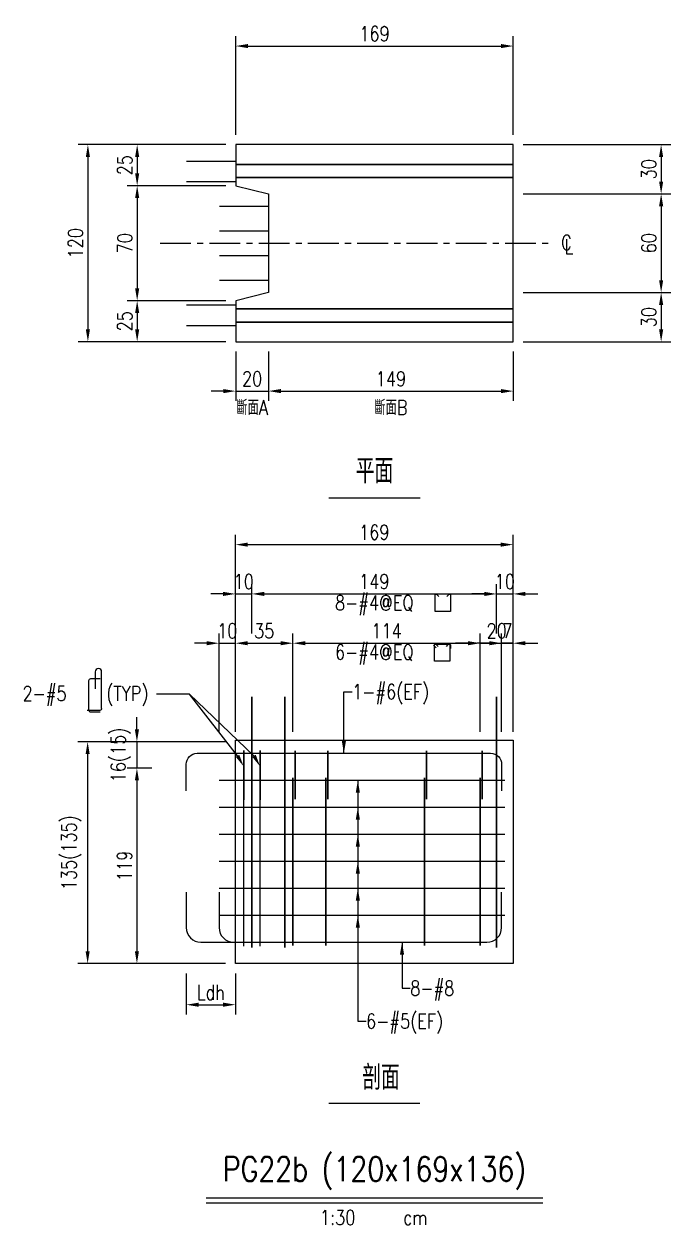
# Model space of a CAD drawing. Extents: x -4754 to 10419, y -19960 to 3841.
# Drawn here: x 647 to 1041, y 2683 to 3414 of the extents above; entities that cross this region are included whole.
import ezdxf
from ezdxf.enums import TextEntityAlignment as Align

# ---------------------------------------------------------------- set-up
doc = ezdxf.new("R2010")
doc.units = 0
doc.header["$LTSCALE"] = 3
doc.linetypes.add('CENTER', pattern=[2, 1.25, -0.25, 0.25, -0.25])
doc.layers.get('0').update_dxf_attribs({"linetype": 'CONTINUOUS'})
doc.layers.add('HB_0', color=7, linetype='CONTINUOUS', transparency=0.5)
for name, color, linetype in [('HB_DIM', 1, 'CONTINUOUS'), ('HB_TXT_CTEXT', 2, 'CONTINUOUS'), ('鋼筋', 3, 'CONTINUOUS')]:
    doc.layers.add(name, color=color, linetype=linetype)
doc.styles.get("Standard").update_dxf_attribs({"font": 'ROMANS.shx', "width": 0.8, "bigfont": 'LCHINA.shx'})
doc.dimstyles.new('30', dxfattribs={"dimscale": 3, "dimtxt": 3, "dimasz": 2.5, "dimexe": 2, "dimexo": 2, "dimgap": 1, "dimtad": 1, "dimdsep": 46, "dimtxsty": 'Standard', "dimcen": 0, "dimclrd": 256, "dimclre": 256, "dimclrt": 2, "dimadec": 0, "dimazin": 0, "dimtfac": 1, "dimtix": 1, "dimtmove": 2, "dimatfit": 3, "dimfxl": 1, "dimtolj": 1, "dimtzin": 0, "dimarcsym": 0})

# ---------------------------------------------------------------- blocks, each defined once
blk = doc.blocks.new('beam_Topview')
at = {"layer": 'HB_TXT_CTEXT', "color": 4, "linetype": 'Continuous'}
blk.add_line((-27.76, 0), (27.76, 0), dxfattribs=at)
at = {"layer": 'HB_TXT_CTEXT', "color": 4, "linetype": 'Continuous', "width": 0.8}
blk.add_text('平面', height=15, rotation=360, dxfattribs=at).set_placement((0, 16.5), align=Align.MIDDLE)
blk = doc.blocks.new('beam_title')
at = {"layer": 'HB_TXT_CTEXT', "color": 3, "linetype": 'Continuous'}
blk.add_line((-102.52, 3), (102.52, 3), dxfattribs=at)
at = {"layer": 'HB_TXT_CTEXT', "color": 1, "linetype": 'Continuous'}
blk.add_line((-102.52, 0), (102.52, 0), dxfattribs=at)
at = {"color": 3, "linetype": 'Continuous', "width": 0.8}
blk.add_attdef('A', text='', height=15, dxfattribs=at).set_placement((0, 19.49), align=Align.MIDDLE)
at = {"color": 2, "linetype": 'Continuous', "width": 0.8}
for tag, p in [('1:30', (-22.44, -9)), ('CM', (24.84, -9))]:
    blk.add_attdef(tag, text='', height=9, dxfattribs=at).set_placement(p, align=Align.MIDDLE)
blk = doc.blocks.new('*D79')
at = {"layer": 'HB_DIM', "linetype": 'Continuous', "lineweight": -2}
for p, q in [((776.22, 3346.95), (776.22, 3406.95)), ((945.22, 3346.95), (945.22, 3406.95)), ((783.72, 3400.95), (937.72, 3400.95))]:
    blk.add_line(p, q, dxfattribs=at)
at = {"layer": 'HB_DIM'}
for points in [[(783.72, 3402.2), (783.72, 3399.7), (776.22, 3400.95)], [(937.72, 3399.7), (937.72, 3402.2), (945.22, 3400.95)]]:
    blk.add_solid(points, dxfattribs=at)
at = {"layer": 'HB_DIM', "color": 2, "linetype": 'Continuous', "insert": (860.72, 3408.45), "char_height": 9, "attachment_point": 5, "rotation": 0}
blk.add_mtext('\\A1;169', dxfattribs=at)
blk = doc.blocks.new('*D80')
at = {"layer": 'HB_DIM', "linetype": 'Continuous', "lineweight": -2}
for p, q in [((776.22, 3214.95), (776.22, 3184.95)), ((796.22, 3214.95), (796.22, 3184.95)), ((768.72, 3190.95), (761.22, 3190.95)), ((776.22, 3190.95), (796.22, 3190.95)), ((803.72, 3190.95), (811.22, 3190.95))]:
    blk.add_line(p, q, dxfattribs=at)
at = {"layer": 'HB_DIM'}
for points in [[(768.72, 3189.7), (768.72, 3192.2), (776.22, 3190.95)], [(803.72, 3192.2), (803.72, 3189.7), (796.22, 3190.95)]]:
    blk.add_solid(points, dxfattribs=at)
at = {"layer": 'HB_DIM', "color": 2, "linetype": 'Continuous', "insert": (786.22, 3198.45), "char_height": 9, "attachment_point": 5, "rotation": 0}
blk.add_mtext('\\A1;20', dxfattribs=at)
blk = doc.blocks.new('*D81')
at = {"layer": 'HB_DIM', "linetype": 'Continuous', "lineweight": -2}
for p, q in [((796.22, 3214.95), (796.22, 3184.95)), ((945.22, 3214.95), (945.22, 3184.95)), ((803.72, 3190.95), (937.72, 3190.95))]:
    blk.add_line(p, q, dxfattribs=at)
at = {"layer": 'HB_DIM'}
for points in [[(803.72, 3192.2), (803.72, 3189.7), (796.22, 3190.95)], [(937.72, 3189.7), (937.72, 3192.2), (945.22, 3190.95)]]:
    blk.add_solid(points, dxfattribs=at)
at = {"layer": 'HB_DIM', "color": 2, "linetype": 'Continuous', "insert": (870.72, 3198.45), "char_height": 9, "attachment_point": 5, "rotation": 0}
blk.add_mtext('\\A1;149', dxfattribs=at)
blk = doc.blocks.new('*D82')
at = {"layer": 'HB_DIM', "linetype": 'Continuous', "lineweight": -2}
for p, q in [((770.22, 3340.95), (680.22, 3340.95)), ((686.22, 3333.45), (686.22, 3228.45)), ((770.22, 3220.95), (680.22, 3220.95))]:
    blk.add_line(p, q, dxfattribs=at)
at = {"layer": 'HB_DIM'}
for points in [[(687.47, 3333.45), (684.97, 3333.45), (686.22, 3340.95)], [(684.97, 3228.45), (687.47, 3228.45), (686.22, 3220.95)]]:
    blk.add_solid(points, dxfattribs=at)
at = {"layer": 'HB_DIM', "color": 2, "linetype": 'Continuous', "insert": (678.72, 3280.95), "char_height": 9, "attachment_point": 5, "rotation": 90}
blk.add_mtext('\\A1;120', dxfattribs=at)
blk = doc.blocks.new('*D83')
at = {"layer": 'HB_DIM', "linetype": 'Continuous', "lineweight": -2}
for p, q in [((770.22, 3340.95), (710.22, 3340.95)), ((716.22, 3333.45), (716.22, 3323.45)), ((770.22, 3315.95), (710.22, 3315.95))]:
    blk.add_line(p, q, dxfattribs=at)
at = {"layer": 'HB_DIM'}
for points in [[(717.47, 3333.45), (714.97, 3333.45), (716.22, 3340.95)], [(714.97, 3323.45), (717.47, 3323.45), (716.22, 3315.95)]]:
    blk.add_solid(points, dxfattribs=at)
at = {"layer": 'HB_DIM', "color": 2, "linetype": 'Continuous', "insert": (708.72, 3328.45), "char_height": 9, "attachment_point": 5, "rotation": 90}
blk.add_mtext('\\A1;25', dxfattribs=at)
blk = doc.blocks.new('*D84')
at = {"layer": 'HB_DIM', "linetype": 'Continuous', "lineweight": -2}
for p, q in [((770.22, 3315.95), (710.22, 3315.95)), ((716.22, 3308.45), (716.22, 3253.45)), ((770.22, 3245.95), (710.22, 3245.95))]:
    blk.add_line(p, q, dxfattribs=at)
at = {"layer": 'HB_DIM'}
for points in [[(717.47, 3308.45), (714.97, 3308.45), (716.22, 3315.95)], [(714.97, 3253.45), (717.47, 3253.45), (716.22, 3245.95)]]:
    blk.add_solid(points, dxfattribs=at)
at = {"layer": 'HB_DIM', "color": 2, "linetype": 'Continuous', "insert": (708.72, 3280.95), "char_height": 9, "attachment_point": 5, "rotation": 90}
blk.add_mtext('\\A1;70', dxfattribs=at)
blk = doc.blocks.new('*D85')
at = {"layer": 'HB_DIM', "linetype": 'Continuous', "lineweight": -2}
for p, q in [((770.22, 3245.95), (710.22, 3245.95)), ((716.22, 3238.45), (716.22, 3228.45)), ((770.22, 3220.95), (710.22, 3220.95))]:
    blk.add_line(p, q, dxfattribs=at)
at = {"layer": 'HB_DIM'}
for points in [[(717.47, 3238.45), (714.97, 3238.45), (716.22, 3245.95)], [(714.97, 3228.45), (717.47, 3228.45), (716.22, 3220.95)]]:
    blk.add_solid(points, dxfattribs=at)
at = {"layer": 'HB_DIM', "color": 2, "linetype": 'Continuous', "insert": (708.72, 3233.45), "char_height": 9, "attachment_point": 5, "rotation": 90}
blk.add_mtext('\\A1;25', dxfattribs=at)
blk = doc.blocks.new('*D86')
at = {"layer": 'HB_DIM', "linetype": 'Continuous', "lineweight": -2}
for p, q in [((951.22, 3340.95), (1041.22, 3340.95)), ((1035.22, 3333.45), (1035.22, 3318.45)), ((951.22, 3310.95), (1041.22, 3310.95))]:
    blk.add_line(p, q, dxfattribs=at)
at = {"layer": 'HB_DIM'}
for points in [[(1036.47, 3333.45), (1033.97, 3333.45), (1035.22, 3340.95)], [(1033.97, 3318.45), (1036.47, 3318.45), (1035.22, 3310.95)]]:
    blk.add_solid(points, dxfattribs=at)
at = {"layer": 'HB_DIM', "color": 2, "linetype": 'Continuous', "insert": (1027.72, 3325.95), "char_height": 9, "attachment_point": 5, "rotation": 90}
blk.add_mtext('\\A1;30', dxfattribs=at)
blk = doc.blocks.new('*D87')
at = {"layer": 'HB_DIM', "linetype": 'Continuous', "lineweight": -2}
for p, q in [((951.22, 3310.95), (1041.22, 3310.95)), ((1035.22, 3303.45), (1035.22, 3258.45)), ((951.22, 3250.95), (1041.22, 3250.95))]:
    blk.add_line(p, q, dxfattribs=at)
at = {"layer": 'HB_DIM'}
for points in [[(1036.47, 3303.45), (1033.97, 3303.45), (1035.22, 3310.95)], [(1033.97, 3258.45), (1036.47, 3258.45), (1035.22, 3250.95)]]:
    blk.add_solid(points, dxfattribs=at)
at = {"layer": 'HB_DIM', "color": 2, "linetype": 'Continuous', "insert": (1027.72, 3280.95), "char_height": 9, "attachment_point": 5, "rotation": 90}
blk.add_mtext('\\A1;60', dxfattribs=at)
blk = doc.blocks.new('*D88')
at = {"layer": 'HB_DIM', "linetype": 'Continuous', "lineweight": -2}
for p, q in [((951.22, 3250.95), (1041.22, 3250.95)), ((1035.22, 3243.45), (1035.22, 3228.45)), ((951.22, 3220.95), (1041.22, 3220.95))]:
    blk.add_line(p, q, dxfattribs=at)
at = {"layer": 'HB_DIM'}
for points in [[(1036.47, 3243.45), (1033.97, 3243.45), (1035.22, 3250.95)], [(1033.97, 3228.45), (1036.47, 3228.45), (1035.22, 3220.95)]]:
    blk.add_solid(points, dxfattribs=at)
at = {"layer": 'HB_DIM', "color": 2, "linetype": 'Continuous', "insert": (1027.72, 3235.95), "char_height": 9, "attachment_point": 5, "rotation": 90}
blk.add_mtext('\\A1;30', dxfattribs=at)
blk = doc.blocks.new('cl')
at = {"layer": 'HB_TXT_CTEXT', "linetype": 'Continuous', "width": 0.8}
for s, p in [('C', (-0.18, 0.11)), ('L', (0.23, -0.56))]:
    blk.add_text(s, height=2.5, dxfattribs=at).set_placement(p, align=Align.MIDDLE)
blk = doc.blocks.new('beam_SectionSide')
at = {"layer": 'HB_TXT_CTEXT', "color": 4, "linetype": 'Continuous'}
blk.add_line((-27.76, 0), (27.76, 0), dxfattribs=at)
at = {"layer": 'HB_TXT_CTEXT', "color": 4, "linetype": 'Continuous', "width": 0.8}
blk.add_text(' 剖面', height=15, rotation=360, dxfattribs=at).set_placement((0, 16.5), align=Align.MIDDLE)
blk = doc.blocks.new('rebar_arrowD')
at = {"color": 1, "linetype": 'Continuous'}
blk.add_solid([(-1.25, -7.5), (0, 0), (1.25, -7.5)], dxfattribs=at)
blk = doc.blocks.new('*D293')
at = {"layer": 'HB_DIM', "linetype": 'Continuous', "lineweight": -2}
for p, q in [((746.14, 2836.51), (746.14, 2811.51)), ((776.07, 2836.51), (776.07, 2811.51)), ((753.64, 2817.51), (768.57, 2817.51))]:
    blk.add_line(p, q, dxfattribs=at)
at = {"layer": 'HB_DIM'}
for points in [[(753.64, 2818.76), (753.64, 2816.26), (746.14, 2817.51)], [(768.57, 2816.26), (768.57, 2818.76), (776.07, 2817.51)]]:
    blk.add_solid(points, dxfattribs=at)
at = {"layer": 'HB_DIM', "color": 2, "linetype": 'Continuous', "insert": (761.1, 2825.01), "char_height": 9, "attachment_point": 5, "rotation": 0}
blk.add_mtext('\\A1;Ldh', dxfattribs=at)
blk = doc.blocks.new('rebar_arrowU')
at = {"color": 1, "linetype": 'Continuous'}
blk.add_solid([(-1.25, -7.5), (0, 0), (1.25, -7.5)], dxfattribs=at)
blk = doc.blocks.new('rebar_2Tie_180_90')
at = {"layer": 'HB_TXT_CTEXT', "linetype": 'Continuous'}
for points in [[(46.52, -8.69), (46.52, 13.68, 1), (42.68, 13.68), (42.68, 3.28)], [(45.67, 9.28), (39.8, 9.28, 0.414214), (38.6, 8.08), (38.6, -9.57)], [(46.52, -8.69, -0.414214), (45.32, -9.89), (37.81, -9.89)], [(38.6, -9.57, 0.414214), (39.8, -10.77), (45.67, -10.77)]]:
    blk.add_lwpolyline(points, format="xyb", dxfattribs=at)
at = {"color": 2, "linetype": 'Continuous', "width": 0.8}
for tag, p in [('2-D16', (-1.67, 0.43)), ('(TYP)', (49.39, 0.45))]:
    blk.add_attdef(tag, text='', height=9, dxfattribs=at).set_placement(p, align=Align.MIDDLE_LEFT)
blk = doc.blocks.new('*D294')
at = {"layer": 'HB_DIM', "linetype": 'Continuous', "lineweight": -2}
for p, q in [((776.07, 2983.51), (776.07, 3103.51)), ((945.07, 2983.51), (945.07, 3103.51)), ((783.57, 3097.51), (937.57, 3097.51))]:
    blk.add_line(p, q, dxfattribs=at)
at = {"layer": 'HB_DIM'}
for points in [[(783.57, 3098.76), (783.57, 3096.26), (776.07, 3097.51)], [(937.57, 3096.26), (937.57, 3098.76), (945.07, 3097.51)]]:
    blk.add_solid(points, dxfattribs=at)
at = {"layer": 'HB_DIM', "color": 2, "linetype": 'Continuous', "insert": (860.57, 3105.01), "char_height": 9, "attachment_point": 5, "rotation": 0}
blk.add_mtext('\\A1;169', dxfattribs=at)
blk = doc.blocks.new('*D295')
at = {"layer": 'HB_DIM', "linetype": 'Continuous', "lineweight": -2}
for p, q in [((776.07, 3043.51), (776.07, 3073.51)), ((786.07, 3043.51), (786.07, 3073.51)), ((768.57, 3067.51), (761.07, 3067.51)), ((776.07, 3067.51), (786.07, 3067.51)), ((793.57, 3067.51), (801.07, 3067.51))]:
    blk.add_line(p, q, dxfattribs=at)
at = {"layer": 'HB_DIM'}
for points in [[(768.57, 3066.26), (768.57, 3068.76), (776.07, 3067.51)], [(793.57, 3068.76), (793.57, 3066.26), (786.07, 3067.51)]]:
    blk.add_solid(points, dxfattribs=at)
at = {"layer": 'HB_DIM', "color": 2, "linetype": 'Continuous', "insert": (781.07, 3075.01), "char_height": 9, "attachment_point": 5, "rotation": 0}
blk.add_mtext('\\A1;10', dxfattribs=at)
blk = doc.blocks.new('*D296')
at = {"layer": 'HB_DIM', "linetype": 'Continuous', "lineweight": -2}
for p, q in [((786.07, 3043.51), (786.07, 3073.51)), ((935.07, 3043.51), (935.07, 3073.51)), ((793.57, 3067.51), (927.57, 3067.51))]:
    blk.add_line(p, q, dxfattribs=at)
at = {"layer": 'HB_DIM'}
for points in [[(793.57, 3068.76), (793.57, 3066.26), (786.07, 3067.51)], [(927.57, 3066.26), (927.57, 3068.76), (935.07, 3067.51)]]:
    blk.add_solid(points, dxfattribs=at)
at = {"layer": 'HB_DIM', "color": 2, "linetype": 'Continuous', "insert": (860.57, 3075.01), "char_height": 9, "attachment_point": 5, "rotation": 0}
blk.add_mtext('\\A1;149', dxfattribs=at)
blk = doc.blocks.new('*D297')
at = {"layer": 'HB_DIM', "linetype": 'Continuous', "lineweight": -2}
for p, q in [((935.07, 3043.51), (935.07, 3073.51)), ((945.07, 3043.51), (945.07, 3073.51)), ((927.57, 3067.51), (920.07, 3067.51)), ((935.07, 3067.51), (945.07, 3067.51)), ((952.57, 3067.51), (960.07, 3067.51))]:
    blk.add_line(p, q, dxfattribs=at)
at = {"layer": 'HB_DIM'}
for points in [[(927.57, 3066.26), (927.57, 3068.76), (935.07, 3067.51)], [(952.57, 3068.76), (952.57, 3066.26), (945.07, 3067.51)]]:
    blk.add_solid(points, dxfattribs=at)
at = {"layer": 'HB_DIM', "color": 2, "linetype": 'Continuous', "insert": (940.07, 3075.01), "char_height": 9, "attachment_point": 5, "rotation": 0}
blk.add_mtext('\\A1;10', dxfattribs=at)
blk = doc.blocks.new('*D298')
at = {"layer": 'HB_DIM', "linetype": 'Continuous', "lineweight": -2}
for p, q in [((766.07, 2983.51), (766.07, 3043.51)), ((776.07, 2983.51), (776.07, 3043.51)), ((758.57, 3037.51), (751.07, 3037.51)), ((766.07, 3037.51), (776.07, 3037.51)), ((783.57, 3037.51), (791.07, 3037.51))]:
    blk.add_line(p, q, dxfattribs=at)
at = {"layer": 'HB_DIM'}
for points in [[(758.57, 3036.26), (758.57, 3038.76), (766.07, 3037.51)], [(783.57, 3038.76), (783.57, 3036.26), (776.07, 3037.51)]]:
    blk.add_solid(points, dxfattribs=at)
at = {"layer": 'HB_DIM', "color": 2, "linetype": 'Continuous', "insert": (771.07, 3045.01), "char_height": 9, "attachment_point": 5, "rotation": 0}
blk.add_mtext('\\A1;10', dxfattribs=at)
blk = doc.blocks.new('*D299')
at = {"layer": 'HB_DIM', "linetype": 'Continuous', "lineweight": -2}
for p, q in [((776.07, 2983.51), (776.07, 3043.51)), ((811.07, 2983.51), (811.07, 3043.51)), ((783.57, 3037.51), (803.57, 3037.51))]:
    blk.add_line(p, q, dxfattribs=at)
at = {"layer": 'HB_DIM'}
for points in [[(783.57, 3038.76), (783.57, 3036.26), (776.07, 3037.51)], [(803.57, 3036.26), (803.57, 3038.76), (811.07, 3037.51)]]:
    blk.add_solid(points, dxfattribs=at)
at = {"layer": 'HB_DIM', "color": 2, "linetype": 'Continuous', "insert": (793.57, 3045.01), "char_height": 9, "attachment_point": 5, "rotation": 0}
blk.add_mtext('\\A1;35', dxfattribs=at)
blk = doc.blocks.new('*D300')
at = {"layer": 'HB_DIM', "linetype": 'Continuous', "lineweight": -2}
for p, q in [((811.07, 2983.51), (811.07, 3043.51)), ((925.07, 2983.51), (925.07, 3043.51)), ((818.57, 3037.51), (917.57, 3037.51))]:
    blk.add_line(p, q, dxfattribs=at)
at = {"layer": 'HB_DIM'}
for points in [[(818.57, 3038.76), (818.57, 3036.26), (811.07, 3037.51)], [(917.57, 3036.26), (917.57, 3038.76), (925.07, 3037.51)]]:
    blk.add_solid(points, dxfattribs=at)
at = {"layer": 'HB_DIM', "color": 2, "linetype": 'Continuous', "insert": (868.07, 3045.01), "char_height": 9, "attachment_point": 5, "rotation": 0}
blk.add_mtext('\\A1;114', dxfattribs=at)
blk = doc.blocks.new('*D301')
at = {"layer": 'HB_DIM', "linetype": 'Continuous', "lineweight": -2}
for p, q in [((925.07, 2983.51), (925.07, 3043.51)), ((945.07, 2983.51), (945.07, 3043.51)), ((917.57, 3037.51), (910.07, 3037.51)), ((925.07, 3037.51), (945.07, 3037.51)), ((952.57, 3037.51), (960.07, 3037.51))]:
    blk.add_line(p, q, dxfattribs=at)
at = {"layer": 'HB_DIM'}
for points in [[(917.57, 3036.26), (917.57, 3038.76), (925.07, 3037.51)], [(952.57, 3038.76), (952.57, 3036.26), (945.07, 3037.51)]]:
    blk.add_solid(points, dxfattribs=at)
at = {"layer": 'HB_DIM', "color": 2, "linetype": 'Continuous', "insert": (935.07, 3045.01), "char_height": 9, "attachment_point": 5, "rotation": 0}
blk.add_mtext('\\A1;20', dxfattribs=at)
blk = doc.blocks.new('*D302')
at = {"layer": 'HB_DIM', "linetype": 'Continuous', "lineweight": -2}
for p, q in [((938.07, 2983.51), (938.07, 3043.51)), ((945.07, 2983.51), (945.07, 3043.51)), ((930.57, 3037.51), (923.07, 3037.51)), ((945.07, 3037.51), (938.07, 3037.51)), ((952.57, 3037.51), (960.07, 3037.51))]:
    blk.add_line(p, q, dxfattribs=at)
at = {"layer": 'HB_DIM'}
for points in [[(930.57, 3036.26), (930.57, 3038.76), (938.07, 3037.51)], [(952.57, 3038.76), (952.57, 3036.26), (945.07, 3037.51)]]:
    blk.add_solid(points, dxfattribs=at)
at = {"layer": 'HB_DIM', "color": 2, "linetype": 'Continuous', "insert": (941.57, 3045.01), "char_height": 9, "attachment_point": 5, "rotation": 0}
blk.add_mtext('\\A1;7', dxfattribs=at)
blk = doc.blocks.new('*D303')
at = {"layer": 'HB_DIM', "linetype": 'Continuous', "lineweight": -2}
for p, q in [((770.07, 2977.51), (680.07, 2977.51)), ((686.07, 2970.01), (686.07, 2850.01)), ((770.07, 2842.51), (680.07, 2842.51))]:
    blk.add_line(p, q, dxfattribs=at)
at = {"layer": 'HB_DIM'}
for points in [[(687.32, 2970.01), (684.82, 2970.01), (686.07, 2977.51)], [(684.82, 2850.01), (687.32, 2850.01), (686.07, 2842.51)]]:
    blk.add_solid(points, dxfattribs=at)
at = {"layer": 'HB_DIM', "color": 2, "linetype": 'Continuous', "insert": (676.22, 2910.01), "char_height": 9, "attachment_point": 5, "rotation": 90}
blk.add_mtext('\\A1;135(135)', dxfattribs=at)
blk = doc.blocks.new('*D304')
at = {"layer": 'HB_DIM', "linetype": 'Continuous', "lineweight": -2}
for p, q in [((716.07, 2985.01), (716.07, 2992.51)), ((770.07, 2977.51), (710.07, 2977.51)), ((716.07, 2977.51), (716.07, 2961.51)), ((725.07, 2961.51), (710.07, 2961.51)), ((716.07, 2954.01), (716.07, 2946.51))]:
    blk.add_line(p, q, dxfattribs=at)
at = {"layer": 'HB_DIM'}
for points in [[(714.82, 2985.01), (717.32, 2985.01), (716.07, 2977.51)], [(717.32, 2954.01), (714.82, 2954.01), (716.07, 2961.51)]]:
    blk.add_solid(points, dxfattribs=at)
at = {"layer": 'HB_DIM', "color": 2, "linetype": 'Continuous', "insert": (706.22, 2969.51), "char_height": 9, "attachment_point": 5, "rotation": 90}
blk.add_mtext('\\A1;16(15)', dxfattribs=at)
blk = doc.blocks.new('*D305')
at = {"layer": 'HB_DIM', "linetype": 'Continuous', "lineweight": -2}
for p, q in [((725.07, 2961.51), (710.07, 2961.51)), ((716.07, 2954.01), (716.07, 2850.01)), ((770.07, 2842.51), (710.07, 2842.51))]:
    blk.add_line(p, q, dxfattribs=at)
at = {"layer": 'HB_DIM'}
for points in [[(717.32, 2954.01), (714.82, 2954.01), (716.07, 2961.51)], [(714.82, 2850.01), (717.32, 2850.01), (716.07, 2842.51)]]:
    blk.add_solid(points, dxfattribs=at)
at = {"layer": 'HB_DIM', "color": 2, "linetype": 'Continuous', "insert": (708.57, 2902.01), "char_height": 9, "attachment_point": 5, "rotation": 90}
blk.add_mtext('\\A1;119', dxfattribs=at)
blk = doc.blocks.new('dim_rebar_HoopU')
at = {"linetype": 'Continuous'}
blk.add_lwpolyline([(44.17, 4.47), (45.41, 5.71, -0.668179), (46.47, 5.27), (46.47, -4.68), (37.02, -4.68), (37.02, 5.27, -0.668179), (38.09, 5.71), (39.33, 4.47)], format="xyb", dxfattribs=at)
at = {"linetype": 'Continuous', "width": 0.8}
blk.add_attdef('25-D13@EQ', text='', height=9, dxfattribs=at).set_placement((0, 0), align=Align.MIDDLE)
blk = doc.blocks.new('dim_rebar_HoopUwithTie')
at = {"linetype": 'Continuous'}
for points in [[(37.71, 3.13), (36.52, 4.32, -0.668179), (36.95, 5.34), (45.82, 5.34, -0.414214), (46.42, 4.74), (46.42, 2.79)], [(43.88, 4.04), (45.07, 5.23, -0.668179), (46.09, 4.81), (46.09, -4.89), (36.68, -4.89), (36.68, 4.81, -0.668179), (37.71, 5.23), (38.89, 4.04)]]:
    blk.add_lwpolyline(points, format="xyb", dxfattribs=at)
at = {"linetype": 'Continuous', "width": 0.8}
blk.add_attdef('22-D13@EQ', text='', height=9, dxfattribs=at).set_placement((0, 0), align=Align.MIDDLE)

msp = doc.modelspace()

# ---------------------------------------------------------------- linework, layer by layer
at = {"layer": 'HB_0', "lineweight": 5}
for p, q in [((796.223, 3340.95, 135), (776.223, 3340.95, 135)), ((776.223, 3340.95, 135), (776.223, 3328.95, 135)), ((945.223, 3340.95, 135), (796.223, 3340.95, 135)), ((945.223, 3328.95, 135), (945.223, 3340.95, 135)), ((796.223, 3328.95, 135), (776.223, 3328.95, 135)), ((776.223, 3328.95, 135), (776.223, 3320.95, 120)), ((776.223, 3328.95, 135), (796.223, 3328.95, 135)), ((945.223, 3328.95, 135), (796.223, 3328.95, 135)), ((796.223, 3328.95, 135), (945.223, 3328.95, 135)), ((945.223, 3320.95, 120), (945.223, 3328.95, 135)), ((796.223, 3320.95, 120), (776.223, 3320.95, 120)), ((776.223, 3320.95, 120), (776.223, 3315.95, 120)), ((776.223, 3320.95, 120), (796.223, 3320.95, 120)), ((796.223, 3320.95, 120), (945.223, 3320.95, 120)), ((945.223, 3320.95, 120), (796.223, 3320.95, 120)), ((945.223, 3240.95, 120), (945.223, 3320.95, 120)), ((776.223, 3315.95, 120), (796.223, 3310.95, 120)), ((796.223, 3310.95, 120), (796.223, 3250.95, 120)), ((796.223, 3250.95, 120), (776.223, 3245.95, 120)), ((776.223, 3245.95, 120), (776.223, 3240.95, 120)), ((776.223, 3240.95, 120), (796.223, 3240.95, 120)), ((796.223, 3240.95, 120), (776.223, 3240.95, 120)), ((776.223, 3240.95, 120), (776.223, 3232.95, 136)), ((945.223, 3240.95, 120), (796.223, 3240.95, 120)), ((796.223, 3240.95, 120), (945.223, 3240.95, 120)), ((945.223, 3232.95, 136), (945.223, 3240.95, 120)), ((776.223, 3232.95, 136), (796.223, 3232.95, 136)), ((796.223, 3232.95, 136), (776.223, 3232.95, 136)), ((776.223, 3232.95, 136), (776.223, 3220.95, 136)), ((945.223, 3232.95, 136), (796.223, 3232.95, 136)), ((796.223, 3232.95, 136), (945.223, 3232.95, 136)), ((945.223, 3220.95, 136), (945.223, 3232.95, 136)), ((776.223, 3220.95, 136), (796.223, 3220.95, 136)), ((796.223, 3220.95, 136), (945.223, 3220.95, 136)), ((776.073, 2978.507), (796.073, 2978.507)), ((776.073, 2962.507, -8), (776.073, 2978.507)), ((776.073, 2842.507, -108), (776.073, 2977.507, -108)), ((796.073, 2978.507), (945.073, 2978.507)), ((945.073, 2978.507), (945.073, 2962.507, -8)), ((945.073, 2977.507, -108), (945.073, 2842.507, -108)), ((776.073, 2842.507, -13), (776.073, 2962.507, -13)), ((796.073, 2842.507, -108), (776.073, 2842.507, -108)), ((796.073, 2842.507, -18), (776.073, 2842.507, -13)), ((945.073, 2842.507, -108), (796.073, 2842.507, -108))]:
    msp.add_line(p, q, dxfattribs=at)
at = {"layer": 'HB_0', "color": 1, "linetype": 'CENTER', "ltscale": 5}
msp.add_lwpolyline([(730.223, 3280.95), (968.223, 3280.95)], dxfattribs=at)
at = {"layer": 'HB_TXT_CTEXT', "color": 1, "linetype": 'Continuous'}
for points in [[(777.323, 2969.007), (748.073, 3006.507), (728.073, 3006.507)], [(787.323, 2969.007), (748.073, 3006.507), (728.073, 3006.507)], [(842.073, 2970.507), (842.073, 2978.007), (842.073, 3008.007), (847.073, 3008.007)], [(850.573, 2954.079), (850.573, 2871.936), (850.573, 2807.507), (855.573, 2807.507)], [(877.473, 2855.507), (877.473, 2842.507), (877.473, 2827.507), (882.473, 2827.507)]]:
    msp.add_lwpolyline(points, dxfattribs=at)
at = {"layer": '鋼筋', "lineweight": 5}
for p, q in [((746.286, 3330.95, 13), (776.223, 3330.95, 13)), ((746.286, 3318.45, 13), (776.223, 3318.45, 13)), ((766.286, 3303.45, 13), (796.223, 3303.45, 13)), ((766.286, 3288.45, 13), (796.223, 3288.45, 13)), ((766.286, 3273.45, 13), (796.223, 3273.45, 13)), ((766.286, 3258.45, 13), (796.223, 3258.45, 13)), ((746.286, 3243.45, 13), (776.223, 3243.45, 13)), ((746.286, 3230.95, 13), (776.223, 3230.95, 13)), ((786.073, 2994.142, -81.055), (786.073, 3001.762, -81.055)), ((786.073, 3001.762, -87.405), (786.073, 2855.507, -87.405)), ((786.073, 2855.507, -8.595), (786.073, 3001.762, -8.595)), ((786.073, 3001.762, -14.945), (786.073, 2994.142, -14.945)), ((806.073, 2994.142, -81.055), (806.073, 3001.762, -81.055)), ((806.073, 3001.762, -87.405), (806.073, 2855.507, -87.405)), ((806.073, 2855.507, -8.595), (806.073, 3001.762, -8.595)), ((806.073, 3001.762, -14.945), (806.073, 2994.142, -14.945)), ((935.073, 2994.142, -81.055), (935.073, 3001.762, -81.055)), ((935.073, 3001.762, -87.405), (935.073, 2855.507, -87.405)), ((935.073, 2855.507, -8.595), (935.073, 3001.762, -8.595)), ((935.073, 3001.762, -14.945), (935.073, 2994.142, -14.945)), ((752.758, 2970.507, -98), (931.388, 2970.507, -98)), ((781.073, 2857.02, -102.13), (781.073, 2968.282, -102.13)), ((781.073, 2968.282, -94.18), (781.073, 2942.27, -94.18)), ((791.073, 2857.02, -102.13), (791.073, 2968.282, -102.13)), ((791.073, 2968.282, -94.18), (791.073, 2942.27, -94.18)), ((812.343, 2942.51, -94.83), (812.343, 2968.922, -94.83)), ((812.343, 2968.922, -101.18), (812.343, 2942.51, -101.18)), ((832.343, 2942.51, -94.83), (832.343, 2968.922, -94.83)), ((832.343, 2968.922, -101.18), (832.343, 2942.51, -101.18)), ((892.343, 2942.51, -94.83), (892.343, 2968.922, -94.83)), ((892.343, 2968.922, -101.18), (892.343, 2942.51, -101.18)), ((926.343, 2942.51, -94.83), (926.343, 2968.922, -94.83)), ((926.343, 2968.922, -101.18), (926.343, 2942.51, -101.18)), ((746.073, 2947.587, -98), (746.073, 2963.822, -98)), ((938.073, 2963.822, -98), (938.073, 2947.587, -98)), ((766.073, 2954.079, -98), (940.073, 2954.079, -98)), ((811.073, 2944.714, -93.555), (811.073, 2952.334, -93.555)), ((811.073, 2952.334, -99.905), (811.073, 2856.777, -99.905)), ((811.073, 2856.777, 3.905), (811.073, 2952.334, 3.905)), ((811.073, 2952.334, -2.445), (811.073, 2944.714, -2.445)), ((831.073, 2944.714, -93.555), (831.073, 2952.334, -93.555)), ((831.073, 2952.334, -99.905), (831.073, 2856.777, -99.905)), ((831.073, 2856.777, 3.905), (831.073, 2952.334, 3.905)), ((831.073, 2952.334, -2.445), (831.073, 2944.714, -2.445)), ((891.073, 2944.714, -93.555), (891.073, 2952.334, -93.555)), ((891.073, 2952.334, -99.905), (891.073, 2856.777, -99.905)), ((891.073, 2856.777, 3.905), (891.073, 2952.334, 3.905)), ((891.073, 2952.334, -2.445), (891.073, 2944.714, -2.445)), ((925.073, 2944.714, -93.555), (925.073, 2952.334, -93.555)), ((925.073, 2952.334, -99.905), (925.073, 2856.777, -99.905)), ((925.073, 2856.777, 3.905), (925.073, 2952.334, 3.905)), ((925.073, 2952.334, -2.445), (925.073, 2944.714, -2.445)), ((766.073, 2937.65, -98), (940.073, 2937.65, -98)), ((766.073, 2921.222, -98), (940.073, 2921.222, -98)), ((766.073, 2904.793, -98), (940.073, 2904.793, -98)), ((766.073, 2888.364, -98), (940.073, 2888.364, -98)), ((746.136, 2885.987, -98), (746.136, 2864.397, -98)), ((746.136, 2885.987, -85.5), (746.136, 2864.397, -85.5)), ((766.136, 2885.987, -70.5), (766.136, 2864.397, -70.5)), ((766.136, 2885.987, -55.5), (766.136, 2864.397, -55.5)), ((938.073, 2864.397, -98), (938.073, 2885.987, -98)), ((938.073, 2864.397, -85.5), (938.073, 2885.987, -85.5)), ((938.073, 2864.397, -70.5), (938.073, 2885.987, -70.5)), ((938.073, 2864.397, -55.5), (938.073, 2885.987, -55.5)), ((766.073, 2871.936, -98), (940.073, 2871.936, -98)), ((755.026, 2855.507, -98), (929.183, 2855.507, -98)), ((755.026, 2855.507, -85.5), (929.183, 2855.507, -85.5)), ((775.026, 2855.507, -70.5), (929.183, 2855.507, -70.5)), ((775.026, 2855.507, -55.5), (929.183, 2855.507, -55.5)), ((781.073, 2853.045, -88.615), (781.073, 2853.045, -98.155)), ((786.073, 2852.332, -84.23), (786.073, 2852.332, -11.77)), ((791.073, 2853.045, -88.615), (791.073, 2853.045, -98.155)), ((806.073, 2852.332, -84.23), (806.073, 2852.332, -11.77)), ((811.073, 2853.602, -96.73), (811.073, 2853.602, 0.73)), ((831.073, 2853.602, -96.73), (831.073, 2853.602, 0.73)), ((891.073, 2853.602, -96.73), (891.073, 2853.602, 0.73)), ((925.073, 2853.602, -96.73), (925.073, 2853.602, 0.73)), ((935.073, 2852.332, -84.23), (935.073, 2852.332, -11.77))]:
    msp.add_line(p, q, dxfattribs=at)
at = {"layer": '鋼筋', "lineweight": 5, "extrusion": (-1, 2.44929e-16, 0)}
for centre, start, end in [((-3001.762, -84.23, -786.073), 90, 270), ((-3001.762, -11.77, -786.073), 90, 270), ((-3001.762, -84.23, -806.073), 90, 270), ((-3001.762, -11.77, -806.073), 90, 270), ((-3001.762, -84.23, -935.073), 90, 270), ((-3001.762, -11.77, -935.073), 90, 270), ((-2968.922, -98.005, -812.343), 90, 270), ((-2968.922, -98.005, -832.343), 90, 270), ((-2968.922, -98.005, -892.343), 90, 270), ((-2968.922, -98.005, -926.343), 90, 270), ((-2952.334, -96.73, -811.073), 90, 270), ((-2952.334, 0.73, -811.073), 90, 270), ((-2952.334, -96.73, -831.073), 90, 270), ((-2952.334, 0.73, -831.073), 90, 270), ((-2952.334, -96.73, -891.073), 90, 270), ((-2952.334, 0.73, -891.073), 90, 270), ((-2952.334, -96.73, -925.073), 90, 270), ((-2952.334, 0.73, -925.073), 90, 270), ((-2855.507, -84.23, -786.073), 270, 0), ((-2855.507, -11.77, -786.073), 0, 90), ((-2855.507, -84.23, -806.073), 270, 0), ((-2855.507, -11.77, -806.073), 0, 90), ((-2856.777, -96.73, -811.073), 270, 0), ((-2856.777, 0.73, -811.073), 0, 90), ((-2856.777, -96.73, -831.073), 270, 0), ((-2856.777, 0.73, -831.073), 0, 90), ((-2856.777, -96.73, -891.073), 270, 0), ((-2856.777, 0.73, -891.073), 0, 90), ((-2856.777, -96.73, -925.073), 270, 0), ((-2856.777, 0.73, -925.073), 0, 90), ((-2855.507, -84.23, -935.073), 270, 0), ((-2855.507, -11.77, -935.073), 0, 90)]:
    msp.add_arc(centre, 3.175, start, end, dxfattribs=at)
at = {"layer": '鋼筋', "lineweight": 5, "extrusion": (0, 0, -1)}
for centre, start, end in [((-752.758, 2963.822, 98), 0, 90), ((-931.388, 2963.822, 98), 90, 180)]:
    msp.add_arc(centre, 6.685, start, end, dxfattribs=at)
at = {"layer": '鋼筋', "lineweight": 5, "extrusion": (1, -2.44929e-16, 1.22465e-16)}
for centre, start, end in [((2968.282, -98.155, 781.073), 270, 90), ((2968.282, -98.155, 791.073), 270, 90), ((2857.02, -98.155, 781.073), 180, 270), ((2857.02, -98.155, 791.073), 180, 270)]:
    msp.add_arc(centre, 3.975, start, end, dxfattribs=at)
at = {"layer": '鋼筋', "lineweight": 5}
for centre, start, end in [((755.026, 2864.397, -98), 180, 270), ((755.026, 2864.397, -85.5), 180, 270), ((775.026, 2864.397, -70.5), 180, 270), ((775.026, 2864.397, -55.5), 180, 270), ((929.183, 2864.397, -98), 270, 0), ((929.183, 2864.397, -85.5), 270, 0), ((929.183, 2864.397, -70.5), 270, 0), ((929.183, 2864.397, -55.5), 270, 0)]:
    msp.add_arc(centre, 8.89, start, end, dxfattribs=at)

# ---------------------------------------------------------------- block references
at = {"layer": 'HB_0', "linetype": 'Continuous', "xscale": 3.6, "yscale": 3.6, "zscale": 3.6}
msp.add_blockref('cl', (978.223, 3280.95, 136), dxfattribs=at)
at = {"layer": 'HB_TXT_CTEXT', "color": 0, "linetype": 'Continuous', "rotation": 360}
for name, p in [('beam_Topview', (860.723, 3125.95)), ('beam_SectionSide', (860.573, 2757.507))]:
    msp.add_blockref(name, p, dxfattribs=at)
at = {"layer": 'HB_TXT_CTEXT', "linetype": 'Continuous'}
for name, p, values in [('dim_rebar_HoopU', (860.573, 3061.507, -108), {'25-D13@EQ': '8-#4@EQ'}), ('dim_rebar_HoopUwithTie', (860.573, 3031.507, -108), {'22-D13@EQ': '6-#4@EQ'}), ('rebar_2Tie_180_90', (648.073, 3006.507, -88.615), {'2-D16': '2-#5', '(TYP)': '(TYP)'})]:
    msp.add_blockref(name, p, dxfattribs=at).add_auto_attribs(values)
for p, rotation in [((842.073, 2970.507, -98), 180), ((781.073, 2962.507, -88.615), 209.9999999999997), ((791.073, 2962.507, -88.615), 209.9999999999997)]:
    msp.add_blockref('rebar_arrowD', p, dxfattribs=dict(at, rotation=rotation))
for p in [(850.573, 2954.079, -98), (850.573, 2937.65, -98), (850.573, 2921.222, -98), (850.573, 2904.793, -98), (850.573, 2888.364, -98), (850.573, 2871.936, -98), (877.473, 2855.507)]:
    msp.add_blockref('rebar_arrowU', p, dxfattribs=at)
at = {"layer": 'HB_TXT_CTEXT', "color": 0, "linetype": 'Continuous', "rotation": 360}
msp.add_blockref('beam_title', (860.723, 2696.95), dxfattribs=at).add_auto_attribs({'A': 'PG22b (120x169x136)', '1:30': '1:30', 'CM': 'cm'})

# ---------------------------------------------------------------- texts
at = {"layer": 'HB_TXT_CTEXT', "linetype": 'Continuous', "width": 0.8}
for s, p in [('斷面A', (786.223, 3180.95)), ('斷面B', (870.723, 3180.95))]:
    msp.add_text(s, height=9, dxfattribs=at).set_placement(p, align=Align.MIDDLE_CENTER)
for s, p in [('1-#6(EF)', (847.073, 3008.007, -98)), ('8-#8', (882.473, 2827.507)), ('6-#5(EF)', (855.573, 2807.507, -98))]:
    msp.add_text(s, height=9, dxfattribs=at).set_placement(p, align=Align.MIDDLE_LEFT)

# ---------------------------------------------------------------- dimensions: what is measured, and where the dimension line sits
at = {"layer": 'HB_DIM', "linetype": 'Continuous'}
for base, p1, p2, angle, override, picture, middle in [((945.223, 3400.95), (776.223, 3340.95, 120), (945.223, 3340.95, 120), 0, {"dimpost": '<>'}, '*D79', (860.723, 3408.45)), ((686.223, 3220.95), (776.223, 3340.95, 120), (776.223, 3220.95, 120), 90, {"dimtad": 4, "dimpost": '<>'}, '*D82', (678.723, 3280.95)), ((716.223, 3315.95), (776.223, 3340.95, 120), (776.223, 3315.95, 120), 90, {"dimtad": 4, "dimpost": '<>'}, '*D83', (708.723, 3328.45)), ((1035.223, 3310.95), (945.223, 3340.95, 120), (945.223, 3310.95, 120), 90, {"dimtad": 4, "dimpost": '<>'}, '*D86', (1027.723, 3325.95)), ((716.223, 3245.95), (776.223, 3315.95, 120), (776.223, 3245.95, 120), 90, {"dimtad": 4, "dimpost": '<>'}, '*D84', (708.723, 3280.95)), ((1035.223, 3250.95), (945.223, 3310.95, 120), (945.223, 3250.95, 120), 90, {"dimtad": 4, "dimpost": '<>'}, '*D87', (1027.723, 3280.95)), ((716.223, 3220.95), (776.223, 3245.95, 120), (776.223, 3220.95, 120), 90, {"dimtad": 4, "dimpost": '<>'}, '*D85', (708.723, 3233.45)), ((1035.223, 3220.95), (945.223, 3250.95, 120), (945.223, 3220.95, 120), 90, {"dimtad": 4, "dimpost": '<>'}, '*D88', (1027.723, 3235.95)), ((796.223, 3190.95), (776.223, 3220.95, 120), (796.223, 3220.95, 120), 0, {"dimpost": '<>'}, '*D80', (786.223, 3198.45)), ((945.223, 3190.95), (796.223, 3220.95, 120), (945.223, 3220.95, 120), 0, {"dimpost": '<>'}, '*D81', (870.723, 3198.45)), ((945.073, 3097.507), (776.073, 2977.507, -108), (945.073, 2977.507, -108), 0, {"dimpost": '<>'}, '*D294', (860.573, 3105.007)), ((786.073, 3067.507), (776.073, 3037.507, -108), (786.073, 3037.507, -108), 0, {"dimpost": '<>'}, '*D295', (781.073, 3075.007)), ((935.073, 3067.507), (786.073, 3037.507, -108), (935.073, 3037.507, -108), 0, {"dimpost": '<>'}, '*D296', (860.573, 3075.007)), ((945.073, 3067.507), (935.073, 3037.507, -108), (945.073, 3037.507, -108), 0, {"dimpost": '<>'}, '*D297', (940.073, 3075.007)), ((776.073, 3037.507), (766.073, 2977.507, -108), (776.073, 2977.507, -108), 0, {"dimpost": '<>'}, '*D298', (771.073, 3045.007)), ((811.073, 3037.507), (776.073, 2977.507, -108), (811.073, 2977.507, -108), 0, {"dimpost": '<>'}, '*D299', (793.573, 3045.007)), ((925.073, 3037.507), (811.073, 2977.507, -108), (925.073, 2977.507, -108), 0, {"dimpost": '<>'}, '*D300', (868.073, 3045.007)), ((945.073, 3037.507), (925.073, 2977.507, -108), (945.073, 2977.507, -108), 0, {"dimpost": '<>'}, '*D301', (935.073, 3045.007)), ((938.073, 3037.507), (945.073, 2977.507, -108), (938.073, 2977.507, -108), 0, {"dimpost": '<>'}, '*D302', (941.573, 3045.007)), ((716.073, 2842.507), (731.073, 2961.507, -108), (776.073, 2842.507, -108), 90, {"dimtad": 4, "dimpost": '<>'}, '*D305', (708.573, 2902.007))]:
    dim = msp.add_linear_dim(base=base, p1=p1, p2=p2, angle=angle, dimstyle='30', override=override, dxfattribs=at)
    dim.commit()
    dim.dimension.update_dxf_attribs({"geometry": picture, "text_midpoint": middle})
for base, p1, p2, angle, text, override, picture, middle in [((716.073, 2961.507), (776.073, 2977.507, -108), (731.073, 2961.507, -108), 90, '<>(15)', {"dimtad": 4, "dimpost": '<>'}, '*D304', (706.216, 2969.507)), ((686.073, 2842.507), (776.073, 2977.507, -108), (776.073, 2842.507, -108), 90, '<>(135)', {"dimtad": 4, "dimpost": '<>'}, '*D303', (676.216, 2910.007)), ((776.073, 2817.507), (746.136, 2842.507, -98), (776.073, 2842.507, -108), 0, 'Ldh', {"dimpost": '<>'}, '*D293', (761.105, 2825.007))]:
    dim = msp.add_linear_dim(base=base, p1=p1, p2=p2, angle=angle, text=text, dimstyle='30', override=override, dxfattribs=at)
    dim.commit()
    dim.dimension.update_dxf_attribs({"geometry": picture, "text_midpoint": middle})

doc.saveas('drawing.dxf')
